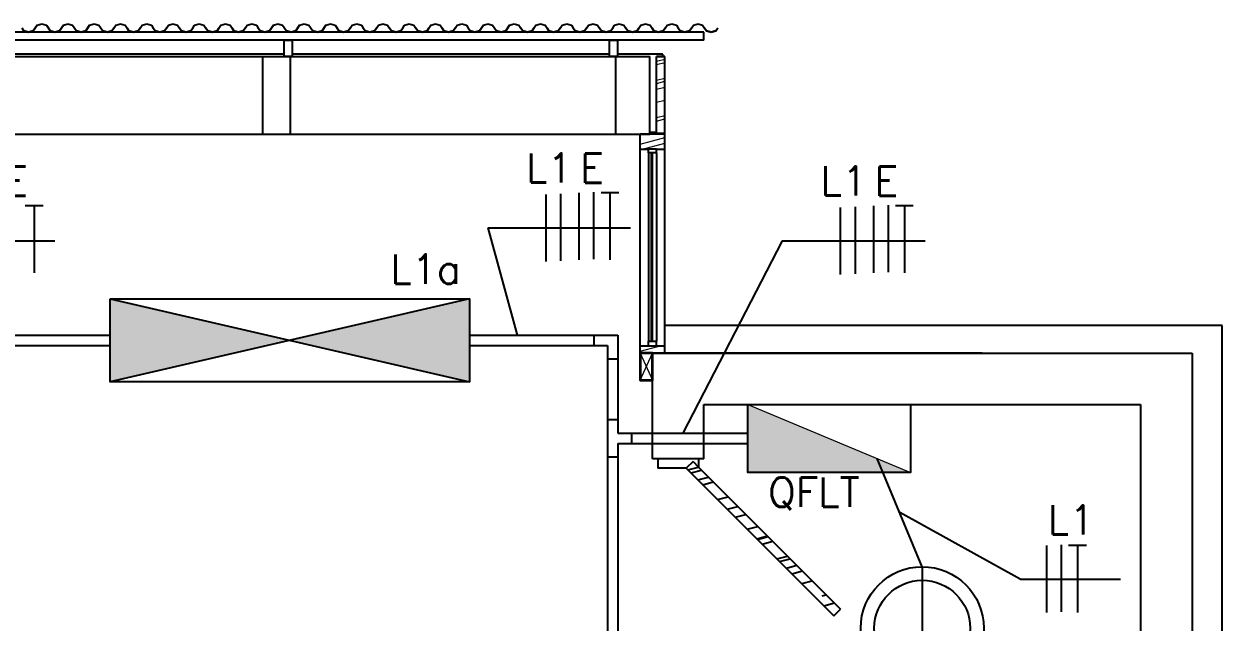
# Model space of a CAD drawing. Header units: millimetres. Extents: x 27525 to 1347740, y 16401 to 59429.
# Drawn here: x 648067 to 652484, y 24238 to 26444 of the extents above; entities that cross this region are included whole.
import ezdxf

# ---------------------------------------------------------------- set-up
doc = ezdxf.new("R2010")
doc.units = ezdxf.units.MM
for name, color, linetype, lineweight in [('ArqElet', 11, 'Continuous', 5), ('Cortado', 7, 'Continuous', 35), ('Hachuras', 8, 'Continuous', 5)]:
    doc.layers.add(name, color=color, linetype=linetype, lineweight=lineweight)
for name, color, linetype in [('ARQUITETURA', 8, 'Continuous'), ('DIAGRAMA', 2, 'Continuous'), ('ELETRICA', 3, 'Continuous'), ('PERFILADO', 2, 'Continuous')]:
    doc.layers.add(name, color=color, linetype=linetype)
doc.styles.get("Standard").update_dxf_attribs({"font": 'romans.shx'})
pattern_1 = [(15, (644849.03, 31031.08), (186.6218, 153.5328), [1500, -200, 500, -100]), (15, (644964.56, 31113.8), (-131.0155, 102.5862), [300, -33, 600, -75]), (15, (644875.33, 31126.124), (484.94055, 199.30293), [800, -140, 400, -100])]

# ---------------------------------------------------------------- blocks, each defined once
blk = doc.blocks.new('te')
at = {"layer": 'ARQUITETURA', "color": 4, "lineweight": -2}
for p, q in [((645596.8, 24561.6), (645531.3, 24561.6)), ((645564.1, 24561.6), (645564.1, 24314.2))]:
    blk.add_line(p, q, dxfattribs=at)

msp = doc.modelspace()

# ---------------------------------------------------------------- hatches: boundary and pattern name
h = msp.add_hatch()
h.set_pattern_fill('AR-RROOF', color=0, scale=100, angle=15, style=0)
h.set_pattern_definition(pattern_1)
edge = h.paths.add_edge_path()
edge.add_line((650553.957, 24075.271), (650553.957, 24040.271))
edge.add_line((650403.957, 24075.271), (650553.957, 24075.271))
edge.add_line((650403.957, 24075.271), (650403.957, 24040.271))
edge.add_line((650383.963, 24040.271), (650573.963, 24040.271))
h.paths.add_polyline_path([(650553.957, 24809.768), (651078.178, 24285.547), (651053.429, 24260.799), (650508.957, 24805.271), (650533.705, 24830.02)])
edge = h.paths.add_edge_path()
edge.add_line((650533.705, 24830.02), (650508.957, 24805.271))
edge.add_line((650533.705, 24830.02), (650553.957, 24809.768))
edge.add_line((650553.957, 24840.271), (650553.957, 24809.768))
edge.add_line((650573.962, 24840.271), (650383.962, 24840.271))
edge.add_line((650403.957, 24840.271), (650403.957, 24805.271))
edge.add_line((650508.957, 24805.271), (650403.957, 24805.271))
at = {"layer": 'ArqElet'}
h = msp.add_hatch(color=3, dxfattribs=at)
h.dxf.hatch_style = 1
h.paths.add_polyline_path([(650735.347, 25040.271), (650735.347, 24790.271), (651335.347, 24790.271)])
at = {"layer": 'ELETRICA'}
h = msp.add_hatch(color=256, dxfattribs=at)
h.dxf.hatch_style = 1
h.paths.add_polyline_path([(648384.99, 25430.565), (648384.99, 25124.565), (649046.99, 25277.565)])
h.paths.add_polyline_path([(649708.99, 25124.565), (649708.99, 25430.565), (649046.99, 25277.565)])
at = {"layer": 'Hachuras', "linetype": 'ByBlock'}
h = msp.add_hatch(dxfattribs=at)
h.set_pattern_fill('AR-RROOF', color=256, scale=100, angle=15, style=0)
h.set_pattern_definition(pattern_1)
h.paths.add_polyline_path([(650399.431, 26040.443), (650429.431, 26040.443), (650429.431, 26324.047), (650399.431, 26324.047)])
h.paths.add_polyline_path([(650339.429, 26038.052), (650339.429, 25982.235), (650369.43, 25982.235), (650399.43, 25982.235), (650429.429, 25982.235), (650429.429, 26038.052)])
h.paths.add_polyline_path([(650339.429, 25256.751), (650339.429, 25230.271), (650429.429, 25230.271), (650429.429, 25256.751), (650399.43, 25256.751), (650369.43, 25256.751)])

# ---------------------------------------------------------------- linework, layer by layer
at = {"color": 0}
for p, q in [((648066.627, 26418.53), (648059.538, 26429.202)), ((648115.027, 26439.875), (648100.85, 26418.53)), ((648100.85, 26418.53), (648115.027, 26439.875)), ((648100.85, 26418.53), (648115.027, 26439.875)), ((648115.027, 26439.875), (648132.138, 26444.295)), ((648115.027, 26439.875), (648132.138, 26444.295)), ((648115.027, 26439.875), (648132.138, 26444.295)), ((648132.138, 26444.295), (648149.25, 26439.875)), ((648132.138, 26444.295), (648149.25, 26439.875)), ((648132.138, 26444.295), (648149.25, 26439.875)), ((648149.25, 26439.875), (648163.426, 26418.53)), ((648149.25, 26439.875), (648163.426, 26418.53)), ((648149.25, 26439.875), (648163.426, 26418.53)), ((648211.826, 26439.875), (648197.65, 26418.53)), ((648197.65, 26418.53), (648211.826, 26439.875)), ((648197.65, 26418.53), (648211.826, 26439.875)), ((648211.826, 26439.875), (648228.938, 26444.295)), ((648211.826, 26439.875), (648228.938, 26444.295)), ((648211.826, 26439.875), (648228.938, 26444.295)), ((648228.938, 26444.295), (648246.05, 26439.875)), ((648228.938, 26444.295), (648246.05, 26439.875)), ((648228.938, 26444.295), (648246.05, 26439.875)), ((648246.05, 26439.875), (648260.226, 26418.53)), ((648246.05, 26439.875), (648260.226, 26418.53)), ((648246.05, 26439.875), (648260.226, 26418.53)), ((648308.626, 26439.875), (648294.45, 26418.53)), ((648294.45, 26418.53), (648308.626, 26439.875)), ((648294.45, 26418.53), (648308.626, 26439.875)), ((648308.626, 26439.875), (648325.738, 26444.295)), ((648308.626, 26439.875), (648325.738, 26444.295)), ((648308.626, 26439.875), (648325.738, 26444.295)), ((648325.738, 26444.295), (648342.85, 26439.875)), ((648325.738, 26444.295), (648342.85, 26439.875)), ((648325.738, 26444.295), (648342.85, 26439.875)), ((648342.85, 26439.875), (648357.026, 26418.53)), ((648342.85, 26439.875), (648357.026, 26418.53)), ((648342.85, 26439.875), (648357.026, 26418.53)), ((648391.25, 26418.53), (648398.338, 26429.202)), ((648398.338, 26429.202), (648391.25, 26418.53)), ((648391.25, 26418.53), (648398.338, 26429.202)), ((648398.338, 26429.202), (648405.426, 26439.875)), ((648398.338, 26429.202), (648405.426, 26439.875)), ((648398.338, 26429.202), (648405.426, 26439.875)), ((648405.426, 26439.875), (648422.538, 26444.295)), ((648405.426, 26439.875), (648422.538, 26444.295)), ((648405.426, 26439.875), (648422.538, 26444.295)), ((648422.538, 26444.295), (648439.65, 26439.875)), ((648422.538, 26444.295), (648439.65, 26439.875)), ((648422.538, 26444.295), (648439.65, 26439.875)), ((648439.65, 26439.875), (648446.738, 26429.202)), ((648439.65, 26439.875), (648446.738, 26429.202)), ((648439.65, 26439.875), (648446.738, 26429.202)), ((648453.826, 26418.53), (648446.738, 26429.202)), ((648446.738, 26429.202), (648453.826, 26418.53)), ((648446.738, 26429.202), (648453.826, 26418.53)), ((648488.049, 26418.53), (648495.138, 26429.202)), ((648495.138, 26429.202), (648488.049, 26418.53)), ((648488.049, 26418.53), (648495.138, 26429.202)), ((648495.138, 26429.202), (648502.226, 26439.875)), ((648495.138, 26429.202), (648502.226, 26439.875)), ((648495.138, 26429.202), (648502.226, 26439.875)), ((648502.226, 26439.875), (648519.338, 26444.295)), ((648502.226, 26439.875), (648519.338, 26444.295)), ((648502.226, 26439.875), (648519.338, 26444.295)), ((648519.338, 26444.295), (648536.449, 26439.875)), ((648519.338, 26444.295), (648536.449, 26439.875)), ((648519.338, 26444.295), (648536.449, 26439.875)), ((648536.449, 26439.875), (648543.538, 26429.202)), ((648536.449, 26439.875), (648543.538, 26429.202)), ((648536.449, 26439.875), (648543.538, 26429.202)), ((648550.626, 26418.53), (648543.538, 26429.202)), ((648543.538, 26429.202), (648550.626, 26418.53)), ((648543.538, 26429.202), (648550.626, 26418.53)), ((648584.849, 26418.53), (648591.938, 26429.202)), ((648591.938, 26429.202), (648584.849, 26418.53)), ((648584.849, 26418.53), (648591.938, 26429.202)), ((648591.938, 26429.202), (648599.026, 26439.875)), ((648591.938, 26429.202), (648599.026, 26439.875)), ((648591.938, 26429.202), (648599.026, 26439.875)), ((648599.026, 26439.875), (648616.138, 26444.295)), ((648599.026, 26439.875), (648616.138, 26444.295)), ((648599.026, 26439.875), (648616.138, 26444.295)), ((648616.138, 26444.295), (648633.249, 26439.875)), ((648616.138, 26444.295), (648633.249, 26439.875)), ((648616.138, 26444.295), (648633.249, 26439.875)), ((648633.249, 26439.875), (648640.338, 26429.202)), ((648633.249, 26439.875), (648640.338, 26429.202)), ((648633.249, 26439.875), (648640.338, 26429.202)), ((648647.426, 26418.53), (648640.338, 26429.202)), ((648640.338, 26429.202), (648647.426, 26418.53)), ((648640.338, 26429.202), (648647.426, 26418.53)), ((648681.649, 26418.53), (648688.737, 26429.202)), ((648688.737, 26429.202), (648681.649, 26418.53)), ((648681.649, 26418.53), (648688.737, 26429.202)), ((648688.737, 26429.202), (648695.826, 26439.875)), ((648688.737, 26429.202), (648695.826, 26439.875)), ((648688.737, 26429.202), (648695.826, 26439.875)), ((648695.826, 26439.875), (648712.937, 26444.295)), ((648695.826, 26439.875), (648712.937, 26444.295)), ((648695.826, 26439.875), (648712.937, 26444.295)), ((648712.937, 26444.295), (648730.049, 26439.875)), ((648712.937, 26444.295), (648730.049, 26439.875)), ((648712.937, 26444.295), (648730.049, 26439.875)), ((648730.049, 26439.875), (648737.137, 26429.202)), ((648730.049, 26439.875), (648737.137, 26429.202)), ((648730.049, 26439.875), (648737.137, 26429.202)), ((648744.225, 26418.53), (648737.137, 26429.202)), ((648737.137, 26429.202), (648744.225, 26418.53)), ((648737.137, 26429.202), (648744.225, 26418.53)), ((648778.449, 26418.53), (648785.537, 26429.202)), ((648785.537, 26429.202), (648778.449, 26418.53)), ((648778.449, 26418.53), (648785.537, 26429.202)), ((648785.537, 26429.202), (648792.625, 26439.875)), ((648785.537, 26429.202), (648792.625, 26439.875)), ((648785.537, 26429.202), (648792.625, 26439.875)), ((648792.625, 26439.875), (648809.737, 26444.295)), ((648792.625, 26439.875), (648809.737, 26444.295)), ((648792.625, 26439.875), (648809.737, 26444.295)), ((648809.737, 26444.295), (648826.849, 26439.875)), ((648809.737, 26444.295), (648826.849, 26439.875)), ((648809.737, 26444.295), (648826.849, 26439.875)), ((648826.849, 26439.875), (648833.937, 26429.202)), ((648826.849, 26439.875), (648833.937, 26429.202)), ((648826.849, 26439.875), (648833.937, 26429.202)), ((648841.025, 26418.53), (648833.937, 26429.202)), ((648833.937, 26429.202), (648841.025, 26418.53)), ((648833.937, 26429.202), (648841.025, 26418.53)), ((648875.248, 26418.53), (648882.337, 26429.202)), ((648882.337, 26429.202), (648875.248, 26418.53)), ((648875.248, 26418.53), (648882.337, 26429.202)), ((648882.337, 26429.202), (648889.425, 26439.875)), ((648882.337, 26429.202), (648889.425, 26439.875)), ((648882.337, 26429.202), (648889.425, 26439.875)), ((648889.425, 26439.875), (648906.537, 26444.295)), ((648889.425, 26439.875), (648906.537, 26444.295)), ((648889.425, 26439.875), (648906.537, 26444.295)), ((648906.537, 26444.295), (648923.648, 26439.875)), ((648906.537, 26444.295), (648923.648, 26439.875)), ((648906.537, 26444.295), (648923.648, 26439.875)), ((648923.648, 26439.875), (648930.737, 26429.202)), ((648923.648, 26439.875), (648930.737, 26429.202)), ((648923.648, 26439.875), (648930.737, 26429.202)), ((648937.825, 26418.53), (648930.737, 26429.202)), ((648930.737, 26429.202), (648937.825, 26418.53)), ((648930.737, 26429.202), (648937.825, 26418.53)), ((648986.225, 26439.875), (648972.048, 26418.53)), ((648972.048, 26418.53), (648986.225, 26439.875)), ((648972.048, 26418.53), (648986.225, 26439.875)), ((648986.225, 26439.875), (649003.337, 26444.295)), ((648986.225, 26439.875), (649003.337, 26444.295)), ((648986.225, 26439.875), (649003.337, 26444.295)), ((649003.337, 26444.295), (649020.448, 26439.875)), ((649003.337, 26444.295), (649020.448, 26439.875)), ((649003.337, 26444.295), (649020.448, 26439.875)), ((649020.448, 26439.875), (649034.625, 26418.53)), ((649020.448, 26439.875), (649034.625, 26418.53)), ((649020.448, 26439.875), (649034.625, 26418.53)), ((649083.025, 26439.875), (649068.848, 26418.53)), ((649068.848, 26418.53), (649083.025, 26439.875)), ((649068.848, 26418.53), (649083.025, 26439.875)), ((649083.025, 26439.875), (649100.137, 26444.295)), ((649083.025, 26439.875), (649100.137, 26444.295)), ((649083.025, 26439.875), (649100.137, 26444.295)), ((649100.137, 26444.295), (649117.248, 26439.875)), ((649100.137, 26444.295), (649117.248, 26439.875)), ((649100.137, 26444.295), (649117.248, 26439.875)), ((649117.248, 26439.875), (649131.425, 26418.53)), ((649117.248, 26439.875), (649131.425, 26418.53)), ((649117.248, 26439.875), (649131.425, 26418.53)), ((649179.825, 26439.875), (649165.648, 26418.53)), ((649165.648, 26418.53), (649179.825, 26439.875)), ((649165.648, 26418.53), (649179.825, 26439.875)), ((649179.825, 26439.875), (649196.937, 26444.295)), ((649179.825, 26439.875), (649196.937, 26444.295)), ((649179.825, 26439.875), (649196.937, 26444.295)), ((649196.937, 26444.295), (649214.048, 26439.875)), ((649196.937, 26444.295), (649214.048, 26439.875)), ((649196.937, 26444.295), (649214.048, 26439.875)), ((649214.048, 26439.875), (649228.225, 26418.53)), ((649214.048, 26439.875), (649228.225, 26418.53)), ((649214.048, 26439.875), (649228.225, 26418.53)), ((649262.448, 26418.53), (649269.537, 26429.202)), ((649269.537, 26429.202), (649262.448, 26418.53)), ((649262.448, 26418.53), (649269.537, 26429.202)), ((649269.537, 26429.202), (649276.625, 26439.875)), ((649269.537, 26429.202), (649276.625, 26439.875)), ((649269.537, 26429.202), (649276.625, 26439.875)), ((649276.625, 26439.875), (649293.736, 26444.295)), ((649276.625, 26439.875), (649293.736, 26444.295)), ((649276.625, 26439.875), (649293.736, 26444.295)), ((649293.736, 26444.295), (649310.848, 26439.875)), ((649293.736, 26444.295), (649310.848, 26439.875)), ((649293.736, 26444.295), (649310.848, 26439.875)), ((649310.848, 26439.875), (649317.937, 26429.202)), ((649310.848, 26439.875), (649317.937, 26429.202)), ((649310.848, 26439.875), (649317.937, 26429.202)), ((649325.025, 26418.53), (649317.937, 26429.202)), ((649317.937, 26429.202), (649325.025, 26418.53)), ((649317.937, 26429.202), (649325.025, 26418.53)), ((649359.248, 26418.53), (649366.337, 26429.202)), ((649366.337, 26429.202), (649359.248, 26418.53)), ((649359.248, 26418.53), (649366.337, 26429.202)), ((649366.337, 26429.202), (649373.424, 26439.875)), ((649366.337, 26429.202), (649373.424, 26439.875)), ((649366.337, 26429.202), (649373.424, 26439.875)), ((649373.424, 26439.875), (649390.536, 26444.295)), ((649373.424, 26439.875), (649390.536, 26444.295)), ((649373.424, 26439.875), (649390.536, 26444.295)), ((649390.536, 26444.295), (649407.648, 26439.875)), ((649390.536, 26444.295), (649407.648, 26439.875)), ((649390.536, 26444.295), (649407.648, 26439.875)), ((649407.648, 26439.875), (649414.736, 26429.202)), ((649407.648, 26439.875), (649414.736, 26429.202)), ((649407.648, 26439.875), (649414.736, 26429.202)), ((649421.824, 26418.53), (649414.736, 26429.202)), ((649414.736, 26429.202), (649421.824, 26418.53)), ((649414.736, 26429.202), (649421.824, 26418.53)), ((649456.048, 26418.53), (649463.136, 26429.202)), ((649463.136, 26429.202), (649456.048, 26418.53)), ((649456.048, 26418.53), (649463.136, 26429.202)), ((649463.136, 26429.202), (649470.224, 26439.875)), ((649463.136, 26429.202), (649470.224, 26439.875)), ((649463.136, 26429.202), (649470.224, 26439.875)), ((649470.224, 26439.875), (649487.336, 26444.295)), ((649470.224, 26439.875), (649487.336, 26444.295)), ((649470.224, 26439.875), (649487.336, 26444.295)), ((649487.336, 26444.295), (649504.447, 26439.875)), ((649487.336, 26444.295), (649504.447, 26439.875)), ((649487.336, 26444.295), (649504.447, 26439.875)), ((649504.447, 26439.875), (649511.536, 26429.202)), ((649504.447, 26439.875), (649511.536, 26429.202)), ((649504.447, 26439.875), (649511.536, 26429.202)), ((649518.624, 26418.53), (649511.536, 26429.202)), ((649511.536, 26429.202), (649518.624, 26418.53)), ((649511.536, 26429.202), (649518.624, 26418.53)), ((649552.847, 26418.53), (649559.936, 26429.202)), ((649559.936, 26429.202), (649552.847, 26418.53)), ((649552.847, 26418.53), (649559.936, 26429.202)), ((649559.936, 26429.202), (649567.025, 26439.875)), ((649559.936, 26429.202), (649567.025, 26439.875)), ((649559.936, 26429.202), (649567.025, 26439.875)), ((649567.025, 26439.875), (649584.135, 26444.295)), ((649567.025, 26439.875), (649584.135, 26444.295)), ((649567.025, 26439.875), (649584.135, 26444.295)), ((649584.135, 26444.295), (649601.247, 26439.875)), ((649584.135, 26444.295), (649601.247, 26439.875)), ((649584.135, 26444.295), (649601.247, 26439.875)), ((649601.247, 26439.875), (649608.336, 26429.202)), ((649601.247, 26439.875), (649608.336, 26429.202)), ((649601.247, 26439.875), (649608.336, 26429.202)), ((649615.424, 26418.53), (649608.336, 26429.202)), ((649608.336, 26429.202), (649615.424, 26418.53)), ((649608.336, 26429.202), (649615.424, 26418.53)), ((649649.647, 26418.53), (649656.736, 26429.202)), ((649656.736, 26429.202), (649649.647, 26418.53)), ((649649.647, 26418.53), (649656.736, 26429.202)), ((649656.736, 26429.202), (649663.824, 26439.875)), ((649656.736, 26429.202), (649663.824, 26439.875)), ((649656.736, 26429.202), (649663.824, 26439.875)), ((649663.824, 26439.875), (649680.935, 26444.295)), ((649663.824, 26439.875), (649680.935, 26444.295)), ((649663.824, 26439.875), (649680.935, 26444.295)), ((649680.935, 26444.295), (649698.047, 26439.875)), ((649680.935, 26444.295), (649698.047, 26439.875)), ((649680.935, 26444.295), (649698.047, 26439.875)), ((649698.047, 26439.875), (649705.136, 26429.202)), ((649698.047, 26439.875), (649705.136, 26429.202)), ((649698.047, 26439.875), (649705.136, 26429.202)), ((649712.224, 26418.53), (649705.136, 26429.202)), ((649705.136, 26429.202), (649712.224, 26418.53)), ((649705.136, 26429.202), (649712.224, 26418.53)), ((649760.625, 26439.875), (649746.447, 26418.53)), ((649746.447, 26418.53), (649760.625, 26439.875)), ((649746.447, 26418.53), (649760.625, 26439.875)), ((649760.625, 26439.875), (649777.735, 26444.295)), ((649760.625, 26439.875), (649777.735, 26444.295)), ((649760.625, 26439.875), (649777.735, 26444.295)), ((649777.735, 26444.295), (649794.847, 26439.875)), ((649777.735, 26444.295), (649794.847, 26439.875)), ((649777.735, 26444.295), (649794.847, 26439.875)), ((649794.847, 26439.875), (649809.025, 26418.53)), ((649794.847, 26439.875), (649809.025, 26418.53)), ((649794.847, 26439.875), (649809.025, 26418.53)), ((649857.424, 26439.875), (649843.247, 26418.53)), ((649843.247, 26418.53), (649857.424, 26439.875)), ((649843.247, 26418.53), (649857.424, 26439.875)), ((649857.424, 26439.875), (649874.535, 26444.295)), ((649857.424, 26439.875), (649874.535, 26444.295)), ((649857.424, 26439.875), (649874.535, 26444.295)), ((649874.535, 26444.295), (649891.647, 26439.875)), ((649874.535, 26444.295), (649891.647, 26439.875)), ((649874.535, 26444.295), (649891.647, 26439.875)), ((649891.647, 26439.875), (649898.735, 26429.202)), ((649891.647, 26439.875), (649898.735, 26429.202)), ((649891.647, 26439.875), (649898.735, 26429.202)), ((649905.824, 26418.53), (649898.735, 26429.202)), ((649898.735, 26429.202), (649905.824, 26418.53)), ((649898.735, 26429.202), (649905.824, 26418.53)), ((649940.047, 26418.53), (649947.135, 26429.202)), ((649947.135, 26429.202), (649940.047, 26418.53)), ((649940.047, 26418.53), (649947.135, 26429.202)), ((649947.135, 26429.202), (649954.224, 26439.875)), ((649947.135, 26429.202), (649954.224, 26439.875)), ((649947.135, 26429.202), (649954.224, 26439.875)), ((649954.224, 26439.875), (649971.335, 26444.295)), ((649954.224, 26439.875), (649971.335, 26444.295)), ((649954.224, 26439.875), (649971.335, 26444.295)), ((649971.335, 26444.295), (649988.447, 26439.875)), ((649971.335, 26444.295), (649988.447, 26439.875)), ((649971.335, 26444.295), (649988.447, 26439.875)), ((649988.447, 26439.875), (649995.535, 26429.202)), ((649988.447, 26439.875), (649995.535, 26429.202)), ((649988.447, 26439.875), (649995.535, 26429.202)), ((650002.623, 26418.53), (649995.535, 26429.202)), ((649995.535, 26429.202), (650002.623, 26418.53)), ((649995.535, 26429.202), (650002.623, 26418.53)), ((650036.847, 26418.53), (650043.935, 26429.202)), ((650043.935, 26429.202), (650036.847, 26418.53)), ((650036.847, 26418.53), (650043.935, 26429.202)), ((650043.935, 26429.202), (650051.023, 26439.875)), ((650043.935, 26429.202), (650051.023, 26439.875)), ((650043.935, 26429.202), (650051.023, 26439.875)), ((650051.023, 26439.875), (650068.135, 26444.295)), ((650051.023, 26439.875), (650068.135, 26444.295)), ((650051.023, 26439.875), (650068.135, 26444.295)), ((650068.135, 26444.295), (650085.247, 26439.875)), ((650068.135, 26444.295), (650085.247, 26439.875)), ((650068.135, 26444.295), (650085.247, 26439.875)), ((650085.247, 26439.875), (650092.335, 26429.202)), ((650085.247, 26439.875), (650092.335, 26429.202)), ((650085.247, 26439.875), (650092.335, 26429.202)), ((650099.423, 26418.53), (650092.335, 26429.202)), ((650092.335, 26429.202), (650099.423, 26418.53)), ((650092.335, 26429.202), (650099.423, 26418.53)), ((650133.647, 26418.53), (650140.735, 26429.202)), ((650140.735, 26429.202), (650133.647, 26418.53)), ((650133.647, 26418.53), (650140.735, 26429.202)), ((650140.735, 26429.202), (650147.823, 26439.875)), ((650140.735, 26429.202), (650147.823, 26439.875)), ((650140.735, 26429.202), (650147.823, 26439.875)), ((650147.823, 26439.875), (650164.935, 26444.295)), ((650147.823, 26439.875), (650164.935, 26444.295)), ((650147.823, 26439.875), (650164.935, 26444.295)), ((650164.935, 26444.295), (650182.047, 26439.875)), ((650164.935, 26444.295), (650182.047, 26439.875)), ((650164.935, 26444.295), (650182.047, 26439.875)), ((650182.047, 26439.875), (650189.135, 26429.202)), ((650182.047, 26439.875), (650189.135, 26429.202)), ((650182.047, 26439.875), (650189.135, 26429.202)), ((650196.223, 26418.53), (650189.135, 26429.202)), ((650189.135, 26429.202), (650196.223, 26418.53)), ((650189.135, 26429.202), (650196.223, 26418.53)), ((650230.446, 26418.53), (650237.535, 26429.202)), ((650237.535, 26429.202), (650230.446, 26418.53)), ((650230.446, 26418.53), (650237.535, 26429.202)), ((650237.535, 26429.202), (650244.623, 26439.875)), ((650237.535, 26429.202), (650244.623, 26439.875)), ((650237.535, 26429.202), (650244.623, 26439.875)), ((650244.623, 26439.875), (650261.735, 26444.295)), ((650244.623, 26439.875), (650261.735, 26444.295)), ((650244.623, 26439.875), (650261.735, 26444.295)), ((650261.735, 26444.295), (650278.846, 26439.875)), ((650261.735, 26444.295), (650278.846, 26439.875)), ((650261.735, 26444.295), (650278.846, 26439.875)), ((650278.846, 26439.875), (650285.935, 26429.202)), ((650278.846, 26439.875), (650285.935, 26429.202)), ((650278.846, 26439.875), (650285.935, 26429.202)), ((650293.023, 26418.53), (650285.935, 26429.202)), ((650285.935, 26429.202), (650293.023, 26418.53)), ((650285.935, 26429.202), (650293.023, 26418.53)), ((650327.246, 26418.53), (650334.335, 26429.202)), ((650334.335, 26429.202), (650327.246, 26418.53)), ((650327.246, 26418.53), (650334.335, 26429.202)), ((650334.335, 26429.202), (650341.423, 26439.875)), ((650334.335, 26429.202), (650341.423, 26439.875)), ((650334.335, 26429.202), (650341.423, 26439.875)), ((650341.423, 26439.875), (650358.534, 26444.295)), ((650341.423, 26439.875), (650358.534, 26444.295)), ((650341.423, 26439.875), (650358.534, 26444.295)), ((650358.534, 26444.295), (650375.646, 26439.875)), ((650358.534, 26444.295), (650375.646, 26439.875)), ((650358.534, 26444.295), (650375.646, 26439.875)), ((650375.646, 26439.875), (650382.735, 26429.202)), ((650375.646, 26439.875), (650382.735, 26429.202)), ((650375.646, 26439.875), (650382.735, 26429.202)), ((650389.822, 26418.53), (650382.735, 26429.202)), ((650382.735, 26429.202), (650389.822, 26418.53)), ((650382.735, 26429.202), (650389.822, 26418.53)), ((650424.046, 26418.53), (650431.135, 26429.202)), ((650431.135, 26429.202), (650424.046, 26418.53)), ((650424.046, 26418.53), (650431.135, 26429.202)), ((650431.135, 26429.202), (650438.222, 26439.875)), ((650431.135, 26429.202), (650438.222, 26439.875)), ((650431.135, 26429.202), (650438.222, 26439.875)), ((650438.222, 26439.875), (650455.334, 26444.295)), ((650438.222, 26439.875), (650455.334, 26444.295)), ((650438.222, 26439.875), (650455.334, 26444.295)), ((650455.334, 26444.295), (650472.446, 26439.875)), ((650455.334, 26444.295), (650472.446, 26439.875)), ((650455.334, 26444.295), (650472.446, 26439.875)), ((650472.446, 26439.875), (650479.535, 26429.202)), ((650472.446, 26439.875), (650479.535, 26429.202)), ((650472.446, 26439.875), (650479.535, 26429.202)), ((650486.622, 26418.53), (650479.535, 26429.202)), ((650479.535, 26429.202), (650486.622, 26418.53)), ((650479.535, 26429.202), (650486.622, 26418.53)), ((650520.846, 26418.53), (650527.935, 26429.202)), ((650527.935, 26429.202), (650520.846, 26418.53)), ((650520.846, 26418.53), (650527.935, 26429.202)), ((650527.935, 26429.202), (650535.022, 26439.875)), ((650527.935, 26429.202), (650535.022, 26439.875)), ((650527.935, 26429.202), (650535.022, 26439.875)), ((650535.022, 26439.875), (650552.134, 26444.295)), ((650535.022, 26439.875), (650552.134, 26444.295)), ((650535.022, 26439.875), (650552.134, 26444.295)), ((650552.134, 26444.295), (650569.246, 26439.875)), ((650552.134, 26444.295), (650569.246, 26439.875)), ((650552.134, 26444.295), (650569.246, 26439.875)), ((650569.246, 26439.875), (650576.335, 26429.202)), ((650569.246, 26439.875), (650576.335, 26429.202)), ((650569.246, 26439.875), (650576.335, 26429.202)), ((650583.422, 26418.53), (650576.335, 26429.202)), ((650576.335, 26429.202), (650583.422, 26418.53)), ((650576.335, 26429.202), (650583.422, 26418.53)), ((650617.646, 26418.53), (650624.735, 26429.202)), ((650624.735, 26429.202), (650617.646, 26418.53)), ((650617.646, 26418.53), (650624.735, 26429.202)), ((650573.957, 26414.109), (641523.957, 26414.109)), ((650573.957, 26384.109), (641523.957, 26384.109)), ((648066.627, 26418.53), (648083.738, 26414.109)), ((648083.738, 26414.109), (648066.627, 26418.53)), ((648066.627, 26418.53), (648083.738, 26414.109)), ((648083.738, 26414.109), (648100.85, 26418.53)), ((648100.85, 26418.53), (648083.738, 26414.109)), ((648083.738, 26414.109), (648100.85, 26418.53)), ((648163.426, 26418.53), (648180.538, 26414.109)), ((648180.538, 26414.109), (648163.426, 26418.53)), ((648163.426, 26418.53), (648180.538, 26414.109)), ((648180.538, 26414.109), (648197.65, 26418.53)), ((648197.65, 26418.53), (648180.538, 26414.109)), ((648180.538, 26414.109), (648197.65, 26418.53)), ((648260.226, 26418.53), (648277.338, 26414.109)), ((648277.338, 26414.109), (648260.226, 26418.53)), ((648260.226, 26418.53), (648277.338, 26414.109)), ((648277.338, 26414.109), (648294.45, 26418.53)), ((648294.45, 26418.53), (648277.338, 26414.109)), ((648277.338, 26414.109), (648294.45, 26418.53)), ((648357.026, 26418.53), (648374.138, 26414.109)), ((648374.138, 26414.109), (648357.026, 26418.53)), ((648357.026, 26418.53), (648374.138, 26414.109)), ((648374.138, 26414.109), (648391.25, 26418.53)), ((648391.25, 26418.53), (648374.138, 26414.109)), ((648374.138, 26414.109), (648391.25, 26418.53)), ((648453.826, 26418.53), (648470.938, 26414.109)), ((648470.938, 26414.109), (648453.826, 26418.53)), ((648453.826, 26418.53), (648470.938, 26414.109)), ((648470.938, 26414.109), (648488.049, 26418.53)), ((648488.049, 26418.53), (648470.938, 26414.109)), ((648470.938, 26414.109), (648488.049, 26418.53)), ((648550.626, 26418.53), (648567.738, 26414.109)), ((648567.738, 26414.109), (648550.626, 26418.53)), ((648550.626, 26418.53), (648567.738, 26414.109)), ((648567.738, 26414.109), (648584.849, 26418.53)), ((648584.849, 26418.53), (648567.738, 26414.109)), ((648567.738, 26414.109), (648584.849, 26418.53)), ((648647.426, 26418.53), (648664.537, 26414.109)), ((648664.537, 26414.109), (648647.426, 26418.53)), ((648647.426, 26418.53), (648664.537, 26414.109)), ((648664.537, 26414.109), (648681.649, 26418.53)), ((648681.649, 26418.53), (648664.537, 26414.109)), ((648664.537, 26414.109), (648681.649, 26418.53)), ((648744.225, 26418.53), (648761.337, 26414.109)), ((648761.337, 26414.109), (648744.225, 26418.53)), ((648744.225, 26418.53), (648761.337, 26414.109)), ((648761.337, 26414.109), (648778.449, 26418.53)), ((648778.449, 26418.53), (648761.337, 26414.109)), ((648761.337, 26414.109), (648778.449, 26418.53)), ((648841.025, 26418.53), (648858.137, 26414.109)), ((648858.137, 26414.109), (648841.025, 26418.53)), ((648841.025, 26418.53), (648858.137, 26414.109)), ((648858.137, 26414.109), (648875.248, 26418.53)), ((648875.248, 26418.53), (648858.137, 26414.109)), ((648858.137, 26414.109), (648875.248, 26418.53)), ((648937.825, 26418.53), (648954.937, 26414.109)), ((648954.937, 26414.109), (648937.825, 26418.53)), ((648937.825, 26418.53), (648954.937, 26414.109)), ((648954.937, 26414.109), (648972.048, 26418.53)), ((648972.048, 26418.53), (648954.937, 26414.109)), ((648954.937, 26414.109), (648972.048, 26418.53)), ((649025.548, 26384.051), (649055.548, 26384.051)), ((649025.548, 26324.051), (649025.548, 26384.051)), ((649025.548, 26324.051), (649025.548, 26384.051)), ((649025.548, 26384.051), (649055.548, 26384.051)), ((649034.625, 26418.53), (649051.737, 26414.109)), ((649051.737, 26414.109), (649034.625, 26418.53)), ((649034.625, 26418.53), (649051.737, 26414.109)), ((649051.737, 26414.109), (649068.848, 26418.53)), ((649068.848, 26418.53), (649051.737, 26414.109)), ((649051.737, 26414.109), (649068.848, 26418.53)), ((649055.548, 26384.051), (649055.548, 26324.051)), ((649055.548, 26384.051), (649055.548, 26324.051)), ((649131.425, 26418.53), (649148.537, 26414.109)), ((649148.537, 26414.109), (649131.425, 26418.53)), ((649131.425, 26418.53), (649148.537, 26414.109)), ((649148.537, 26414.109), (649165.648, 26418.53)), ((649165.648, 26418.53), (649148.537, 26414.109)), ((649148.537, 26414.109), (649165.648, 26418.53)), ((649228.225, 26418.53), (649245.337, 26414.109)), ((649245.337, 26414.109), (649228.225, 26418.53)), ((649228.225, 26418.53), (649245.337, 26414.109)), ((649245.337, 26414.109), (649262.448, 26418.53)), ((649262.448, 26418.53), (649245.337, 26414.109)), ((649245.337, 26414.109), (649262.448, 26418.53)), ((649325.025, 26418.53), (649342.136, 26414.109)), ((649342.136, 26414.109), (649325.025, 26418.53)), ((649325.025, 26418.53), (649342.136, 26414.109)), ((649342.136, 26414.109), (649359.248, 26418.53)), ((649359.248, 26418.53), (649342.136, 26414.109)), ((649342.136, 26414.109), (649359.248, 26418.53)), ((649421.824, 26418.53), (649438.936, 26414.109)), ((649438.936, 26414.109), (649421.824, 26418.53)), ((649421.824, 26418.53), (649438.936, 26414.109)), ((649438.936, 26414.109), (649456.048, 26418.53)), ((649456.048, 26418.53), (649438.936, 26414.109)), ((649438.936, 26414.109), (649456.048, 26418.53)), ((649518.624, 26418.53), (649535.736, 26414.109)), ((649535.736, 26414.109), (649518.624, 26418.53)), ((649518.624, 26418.53), (649535.736, 26414.109)), ((649535.736, 26414.109), (649552.847, 26418.53)), ((649552.847, 26418.53), (649535.736, 26414.109)), ((649535.736, 26414.109), (649552.847, 26418.53)), ((649615.424, 26418.53), (649632.535, 26414.109)), ((649632.535, 26414.109), (649615.424, 26418.53)), ((649615.424, 26418.53), (649632.535, 26414.109)), ((649632.535, 26414.109), (649649.647, 26418.53)), ((649649.647, 26418.53), (649632.535, 26414.109)), ((649632.535, 26414.109), (649649.647, 26418.53)), ((649712.224, 26418.53), (649729.335, 26414.109)), ((649729.335, 26414.109), (649712.224, 26418.53)), ((649712.224, 26418.53), (649729.335, 26414.109)), ((649729.335, 26414.109), (649746.447, 26418.53)), ((649746.447, 26418.53), (649729.335, 26414.109)), ((649729.335, 26414.109), (649746.447, 26418.53)), ((649809.025, 26418.53), (649826.135, 26414.109)), ((649826.135, 26414.109), (649809.025, 26418.53)), ((649809.025, 26418.53), (649826.135, 26414.109)), ((649826.135, 26414.109), (649843.247, 26418.53)), ((649843.247, 26418.53), (649826.135, 26414.109)), ((649826.135, 26414.109), (649843.247, 26418.53)), ((649905.824, 26418.53), (649922.935, 26414.109)), ((649922.935, 26414.109), (649905.824, 26418.53)), ((649905.824, 26418.53), (649922.935, 26414.109)), ((649922.935, 26414.109), (649940.047, 26418.53)), ((649940.047, 26418.53), (649922.935, 26414.109)), ((649922.935, 26414.109), (649940.047, 26418.53)), ((650002.623, 26418.53), (650019.735, 26414.109)), ((650019.735, 26414.109), (650002.623, 26418.53)), ((650002.623, 26418.53), (650019.735, 26414.109)), ((650019.735, 26414.109), (650036.847, 26418.53)), ((650036.847, 26418.53), (650019.735, 26414.109)), ((650019.735, 26414.109), (650036.847, 26418.53)), ((650099.423, 26418.53), (650116.535, 26414.109)), ((650116.535, 26414.109), (650099.423, 26418.53)), ((650099.423, 26418.53), (650116.535, 26414.109)), ((650116.535, 26414.109), (650133.647, 26418.53)), ((650133.647, 26418.53), (650116.535, 26414.109)), ((650116.535, 26414.109), (650133.647, 26418.53)), ((650196.223, 26418.53), (650213.335, 26414.109)), ((650213.335, 26414.109), (650196.223, 26418.53)), ((650196.223, 26418.53), (650213.335, 26414.109)), ((650213.335, 26414.109), (650230.446, 26418.53)), ((650230.446, 26418.53), (650213.335, 26414.109)), ((650213.335, 26414.109), (650230.446, 26418.53)), ((650225.548, 26384.051), (650255.548, 26384.051)), ((650225.548, 26324.051), (650225.548, 26384.051)), ((650225.548, 26324.051), (650225.548, 26384.051)), ((650225.548, 26384.051), (650255.548, 26384.051)), ((650255.548, 26384.051), (650255.548, 26324.051)), ((650255.548, 26384.051), (650255.548, 26324.051)), ((650293.023, 26418.53), (650310.134, 26414.109)), ((650310.134, 26414.109), (650293.023, 26418.53)), ((650293.023, 26418.53), (650310.134, 26414.109)), ((650310.134, 26414.109), (650327.246, 26418.53)), ((650327.246, 26418.53), (650310.134, 26414.109)), ((650310.134, 26414.109), (650327.246, 26418.53)), ((650389.822, 26418.53), (650406.934, 26414.109)), ((650406.934, 26414.109), (650389.822, 26418.53)), ((650389.822, 26418.53), (650406.934, 26414.109)), ((650406.934, 26414.109), (650424.046, 26418.53)), ((650424.046, 26418.53), (650406.934, 26414.109)), ((650406.934, 26414.109), (650424.046, 26418.53)), ((650486.622, 26418.53), (650503.734, 26414.109)), ((650503.734, 26414.109), (650486.622, 26418.53)), ((650486.622, 26418.53), (650503.734, 26414.109)), ((650503.734, 26414.109), (650520.846, 26418.53)), ((650520.846, 26418.53), (650503.734, 26414.109)), ((650503.734, 26414.109), (650520.846, 26418.53)), ((650573.957, 26384.109), (650573.957, 26414.109)), ((650583.422, 26418.53), (650600.534, 26414.109)), ((650600.534, 26414.109), (650583.422, 26418.53)), ((650583.422, 26418.53), (650600.534, 26414.109)), ((650600.534, 26414.109), (650617.646, 26418.53)), ((650617.646, 26418.53), (650600.534, 26414.109)), ((650600.534, 26414.109), (650617.646, 26418.53)), ((649025.548, 26332.546), (647855.548, 26332.546)), ((649025.548, 26332.546), (647855.548, 26332.546)), ((650225.548, 26332.545), (649055.548, 26332.546)), ((650225.548, 26332.545), (649055.548, 26332.546)), ((650423.05, 26332.545), (650255.548, 26332.545)), ((650423.05, 26332.545), (650255.548, 26332.545)), ((650423.05, 26324.047), (650423.05, 26332.545)), ((650423.05, 26324.047), (650423.05, 26332.545)), ((647966.054, 26324.05), (648947.032, 26324.05)), ((648947.032, 26324.05), (649049.055, 26324.05)), ((648947.032, 26038.052), (648947.032, 26324.05)), ((648947.032, 26324.05), (649049.055, 26324.05)), ((648947.032, 26038.052), (648947.032, 26324.05)), ((649055.548, 26324.051), (649025.548, 26324.051)), ((649055.548, 26324.051), (649025.548, 26324.051)), ((649049.055, 26038.052), (649049.055, 26324.05)), ((649049.055, 26324.05), (650249.055, 26324.05)), ((649049.055, 26038.052), (649049.055, 26324.05)), ((649049.055, 26038.052), (649049.055, 26324.05)), ((649049.055, 26324.05), (650249.055, 26324.05)), ((649049.055, 26038.052), (649049.055, 26324.05)), ((650255.548, 26324.051), (650225.548, 26324.051)), ((650255.548, 26324.051), (650225.548, 26324.051)), ((650249.055, 26038.052), (650249.055, 26324.05)), ((650249.055, 26038.052), (650249.055, 26324.05)), ((650249.056, 26324.05), (650374.056, 26324.05)), ((650249.056, 26038.052), (650249.056, 26324.05)), ((650249.056, 26324.05), (650374.056, 26324.05)), ((650249.056, 26038.052), (650249.056, 26324.05)), ((650374.056, 26038.052), (650374.056, 26324.05)), ((650374.056, 26038.052), (650374.056, 26324.05)), ((650399.431, 26324.047), (650429.431, 26324.047)), ((650399.431, 26040.443), (650399.431, 26324.047)), ((650429.431, 26324.047), (650399.431, 26324.047)), ((650399.431, 26038.052), (650399.431, 26324.047)), ((650399.431, 26324.047), (650429.431, 26324.047)), ((650399.431, 26040.443), (650399.431, 26324.047)), ((650429.431, 26040.443), (650429.431, 26324.047)), ((650429.431, 26324.047), (650429.431, 26324.047)), ((650429.431, 26040.443), (650429.431, 26324.047)), ((650249.055, 26276.567), (650249.056, 26276.567)), ((650249.056, 26210.496), (650249.055, 26210.496)), ((650249.056, 26150.496), (650249.055, 26150.496)), ((647966.054, 26038.052), (648947.032, 26038.052)), ((647966.054, 26038.052), (648947.032, 26038.052)), ((648947.032, 26038.052), (649049.055, 26038.052)), ((648947.032, 26038.052), (649049.055, 26038.052)), ((649049.055, 26038.052), (650249.055, 26038.052)), ((649049.055, 26038.052), (650249.055, 26038.052)), ((650249.056, 26038.052), (650374.056, 26038.052)), ((650249.056, 26038.052), (650374.056, 26038.052)), ((650339.429, 25982.235), (650339.429, 26038.052)), ((650429.429, 26038.052), (650339.429, 26038.052)), ((650429.429, 26038.052), (650339.429, 26038.052)), ((650339.429, 25982.235), (650339.429, 26038.052)), ((650399.431, 26044.311), (650374.056, 26044.311)), ((650374.056, 26044.311), (650399.431, 26044.311)), ((650399.431, 26044.311), (650374.056, 26044.311)), ((650374.056, 26044.311), (650399.431, 26044.311)), ((650374.056, 26038.052), (650374.056, 26038.052)), ((650429.431, 26040.443), (650399.431, 26040.443)), ((650429.431, 26040.443), (650399.431, 26040.443)), ((650429.429, 25982.235), (650429.429, 26038.052)), ((650429.429, 25982.235), (650429.429, 26038.052)), ((650429.431, 25230.271), (650429.431, 26040.443)), ((650339.429, 25256.751), (650339.429, 25982.235)), ((650339.429, 25982.235), (650369.43, 25982.235)), ((650339.429, 25982.235), (650369.43, 25982.235)), ((650399.43, 25982.235), (650369.43, 25982.235)), ((650369.43, 25968.657), (650369.43, 25982.235)), ((650399.43, 25982.235), (650369.43, 25982.235)), ((650369.43, 25968.657), (650369.43, 25982.235)), ((650399.43, 25982.235), (650429.429, 25982.235)), ((650399.43, 25968.657), (650399.43, 25982.235)), ((650399.43, 25982.235), (650429.429, 25982.235)), ((650399.43, 25968.657), (650399.43, 25982.235)), ((650429.429, 25256.751), (650429.429, 25982.235)), ((650380.894, 25968.657), (650369.43, 25968.657)), ((650369.43, 25968.657), (650369.43, 25274.733)), ((650380.894, 25968.657), (650369.43, 25968.657)), ((650380.894, 25274.733), (650380.894, 25968.657)), ((650384.43, 25968.657), (650380.894, 25968.657)), ((650384.43, 25968.657), (650380.894, 25968.657)), ((650380.894, 25274.733), (650380.894, 25968.657)), ((650399.43, 25968.657), (650384.43, 25968.657)), ((650384.43, 25274.733), (650384.43, 25968.657)), ((650399.43, 25968.657), (650384.43, 25968.657)), ((650384.43, 25274.733), (650384.43, 25968.657)), ((650399.43, 25968.657), (650399.43, 25274.733)), ((652484.491, 25331.956), (650429.431, 25331.956)), ((652484.491, 25331.956), (650429.431, 25331.956)), ((652484.491, 23149.284), (652484.491, 25331.956)), ((652484.491, 23149.284), (652484.491, 25331.956)), ((650369.43, 25256.751), (650369.43, 25274.733)), ((650369.43, 25274.733), (650380.894, 25274.733)), ((650369.43, 25274.733), (650380.894, 25274.733)), ((650369.43, 25256.751), (650369.43, 25274.733)), ((650369.43, 25274.733), (650380.894, 25274.733)), ((650380.894, 25274.733), (650384.43, 25274.733)), ((650380.894, 25274.733), (650384.43, 25274.733)), ((650384.43, 25274.733), (650399.43, 25274.733)), ((650384.43, 25274.733), (650399.43, 25274.733)), ((650384.43, 25274.733), (650399.43, 25274.733)), ((650399.43, 25256.751), (650399.43, 25274.733)), ((650399.43, 25256.751), (650399.43, 25274.733)), ((650339.429, 25230.271), (650339.429, 25256.751)), ((650339.429, 25256.751), (650369.43, 25256.751)), ((650339.429, 25230.271), (650339.429, 25256.751)), ((650339.429, 25256.751), (650369.43, 25256.751)), ((650429.429, 25230.271), (650339.429, 25230.271)), ((650429.429, 25230.271), (650339.429, 25230.271)), ((650369.43, 25256.751), (650399.43, 25256.751)), ((650369.43, 25256.751), (650399.43, 25256.751)), ((650369.43, 25230.134), (650399.43, 25230.134)), ((650369.43, 25230.108), (650369.43, 25230.134)), ((650369.43, 25230.108), (650399.43, 25230.108)), ((650374.056, 25230.271), (650399.431, 25230.271)), ((650374.056, 25230.269), (650374.056, 25230.271)), ((651600.221, 25230.271), (650383.957, 25230.271)), ((650383.957, 25230.271), (650383.957, 25230.269)), ((650383.964, 25230.269), (652373.962, 25230.272)), ((650383.964, 25040.269), (650383.964, 25230.269)), ((650399.43, 25256.751), (650429.429, 25256.751)), ((650399.43, 25256.751), (650429.429, 25256.751)), ((650399.43, 25230.108), (650399.43, 25230.134)), ((650399.431, 25230.271), (650399.431, 25230.271)), ((650429.429, 25230.271), (650429.429, 25256.751)), ((650429.429, 25230.271), (650429.429, 25256.751)), ((650429.431, 25230.271), (651865.877, 25230.271)), ((652373.962, 25230.272), (652373.952, 23200.272)), ((652373.962, 25230.272), (652373.952, 23200.272)), ((650383.962, 24840.271), (650383.962, 25040.272)), ((650573.962, 24840.271), (650573.962, 25040.272)), ((650573.962, 24840.271), (650573.962, 25040.272)), ((650573.962, 25040.272), (652183.961, 25040.271)), ((652183.961, 25040.271), (652183.953, 23390.271)), ((652183.961, 25040.271), (652183.953, 23390.271)), ((650573.962, 24840.271), (650383.962, 24840.271)), ((650573.962, 24840.271), (650399.43, 24840.271)), ((650403.957, 24840.271), (650403.957, 24805.271)), ((650553.957, 24840.271), (650403.957, 24840.271)), ((650533.705, 24830.02), (650508.957, 24805.271)), ((650533.705, 24830.02), (650553.957, 24809.768)), ((650553.957, 24840.271), (650553.957, 24809.768)), ((650508.957, 24805.271), (650403.957, 24805.271)), ((650508.957, 24805.271), (651053.429, 24260.799)), ((650553.957, 24809.768), (651078.178, 24285.547)), ((651053.429, 24260.799), (651078.178, 24285.547))]:
    msp.add_line(p, q, dxfattribs=at)
at = {"color": 0, "linetype": 'ByBlock'}
msp.add_line((650383.962, 25040.272), (650383.964, 25040.269), dxfattribs=at)
at = {"layer": 'ArqElet', "color": 3}
for p, q in [((650735.347, 25040.271), (651335.347, 24790.271)), ((651335.347, 24790.271), (651335.347, 25040.271)), ((650735.347, 24790.271), (651335.347, 24790.271))]:
    msp.add_line(p, q, dxfattribs=at)
at = {"layer": 'ARQUITETURA', "color": 4, "lineweight": -2, "ltscale": 1.3}
for p, q in [((649990.847, 25815.657), (649990.847, 25568.257)), ((650045.094, 25818.117), (650045.094, 25570.717)), ((650113.079, 25821.807), (650113.079, 25574.407)), ((650167.325, 25824.267), (650167.325, 25576.867)), ((651076.842, 25767.834), (651076.842, 25520.434)), ((651131.089, 25770.294), (651131.089, 25522.894)), ((651199.073, 25773.984), (651199.073, 25526.584)), ((651253.32, 25776.444), (651253.32, 25529.044)), ((651837.335, 24520.294), (651837.335, 24272.894)), ((651891.582, 24522.754), (651891.582, 24275.354))]:
    msp.add_line(p, q, dxfattribs=at)
at = {"layer": 'Cortado'}
msp.add_lwpolyline([(650339.429, 25230.271), (650339.429, 25130.271), (650383.964, 25130.271), (650383.964, 25230.271)], close=True, dxfattribs=at)
at = {"layer": 'DIAGRAMA', "color": 4, "linetype": 'Continuous', "lineweight": -2, "ltscale": 50}
msp.add_line((651378.963, 24442.17), (651212.858, 24841.309), dxfattribs=at)
at = {"layer": 'ELETRICA'}
for p, q in [((648384.99, 25430.565), (649708.99, 25124.565)), ((649708.99, 25430.565), (648384.99, 25124.565)), ((651378.963, 24442.17), (651378.963, 23988.371))]:
    msp.add_line(p, q, dxfattribs=at)
msp.add_lwpolyline([(648384.99, 25430.565), (649708.99, 25430.565), (649708.99, 25124.565), (648384.99, 25124.565)], close=True, dxfattribs=at)
for radius in [226.9, 176.747]:
    msp.add_circle((651378.963, 24215.27), radius, dxfattribs=at)
at = {"layer": 'Hachuras'}
for p, q in [((650339.429, 25230.271), (650383.964, 25130.271)), ((650339.429, 25130.271), (650383.964, 25230.108))]:
    msp.add_line(p, q, dxfattribs=at)
at = {"layer": 'PERFILADO', "color": 1, "lineweight": -2, "ltscale": 1.3}
for p, q in [((649776.849, 25691.957), (650303.258, 25691.957)), ((649776.849, 25691.957), (649885.338, 25296.565)), ((647653.931, 25644.134), (648180.339, 25644.134)), ((650862.844, 25644.134), (650496.106, 24934.271)), ((650862.844, 25644.134), (651389.252, 25644.134)), ((651740.617, 24396.594), (651295.91, 24641.739)), ((651740.617, 24396.594), (652110.431, 24396.594))]:
    msp.add_line(p, q, dxfattribs=at)
at = {"layer": 'PERFILADO'}
for p, q in [((647626.104, 25296.565), (648384.99, 25296.565)), ((649708.99, 25296.565), (650256.866, 25296.565)), ((650168.924, 25258.565), (650168.924, 25296.565)), ((650256.866, 25296.565), (650256.866, 24975.04)), ((650256.866, 25296.565), (650256.866, 24934.271)), ((647626.104, 25258.565), (648384.99, 25258.565)), ((649708.99, 25258.565), (650218.866, 25258.565)), ((650218.866, 25258.565), (650218.866, 23162.279)), ((650218.866, 25208.565), (650256.866, 25208.565)), ((650256.866, 24984.271), (650218.866, 24984.271)), ((650256.866, 24934.271), (650735.346, 24934.271)), ((650306.866, 24934.271), (650306.866, 24896.271)), ((650256.866, 24896.271), (650735.346, 24896.271)), ((650256.866, 24896.271), (650256.866, 23124.279)), ((650256.866, 24846.271), (650218.866, 24846.271))]:
    msp.add_line(p, q, dxfattribs=at)
at = {"layer": 'PERFILADO', "color": 3, "lineweight": -2, "ltscale": 1.3}
msp.add_lwpolyline([(650735.347, 25040.271), (651335.347, 25040.271), (651335.347, 24790.271), (650735.347, 24790.271)], close=True, dxfattribs=at)

# ---------------------------------------------------------------- block references
at = {"layer": 'PERFILADO', "color": 1, "lineweight": -2}
for p in [(4663.281, 1260.19), (2540.363, 1212.367), (5749.276, 1212.367), (6387.537, -41.323)]:
    msp.add_blockref('te', p, dxfattribs=at)

# ---------------------------------------------------------------- texts
at = {"layer": 'ArqElet', "color": 4}
msp.add_text('QFLT', height=108, dxfattribs=at).set_placement((650810.61, 24662.859))
at = {"layer": 'ELETRICA'}
for s, p in [('L1', (649918.273, 25859.025)), ('E', (650117.082, 25858.492)), ('E', (647994.164, 25810.668)), ('L1', (651004.268, 25811.201)), ('E', (651203.077, 25810.668)), ('L1a', (649418.017, 25485.891)), ('L1', (651842.301, 24561.047))]:
    msp.add_text(s, height=108, dxfattribs=at).set_placement(p)

doc.saveas('drawing.dxf')
